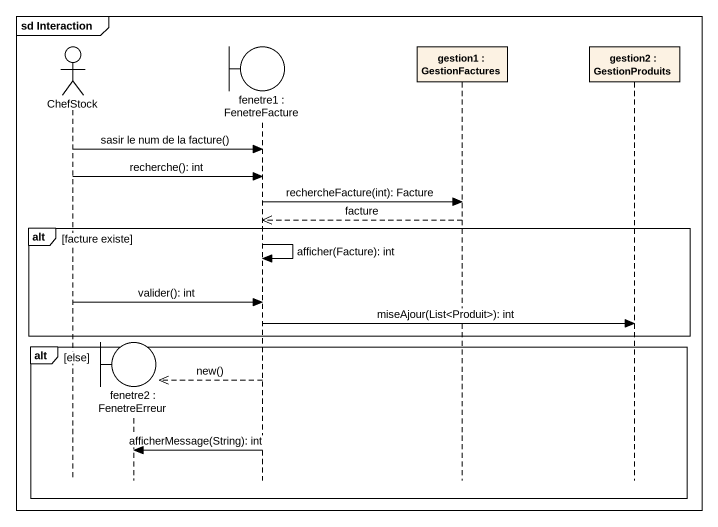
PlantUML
@startuml
mainframe sd Interaction
hide footbox
actor ChefStock
boundary "fenetre2 : FenetreErreur" as fenetre2
boundary "fenetre1 : FenetreFacture" as fenetre1
participant "gestion1 : GestionFactures" as gestion1
participant "gestion2 : GestionProduits" as gestion2

ChefStock -> fenetre1 : sasir le num de la facture()
ChefStock -> fenetre1 : recherche(): int
fenetre1 -> gestion1 : rechercheFacture(int): Facture
gestion1 -->> fenetre1 : facture
alt facture existe
  fenetre1 -> fenetre1 : afficher(Facture): int
  ChefStock -> fenetre1 : valider(): int
  fenetre1 -> gestion2 : miseAjour(List<Produit>): int
end
alt else
  fenetre1 -->> fenetre2 ** : new()
  fenetre1 -> fenetre2 : afficherMessage(String): int
end
@enduml
